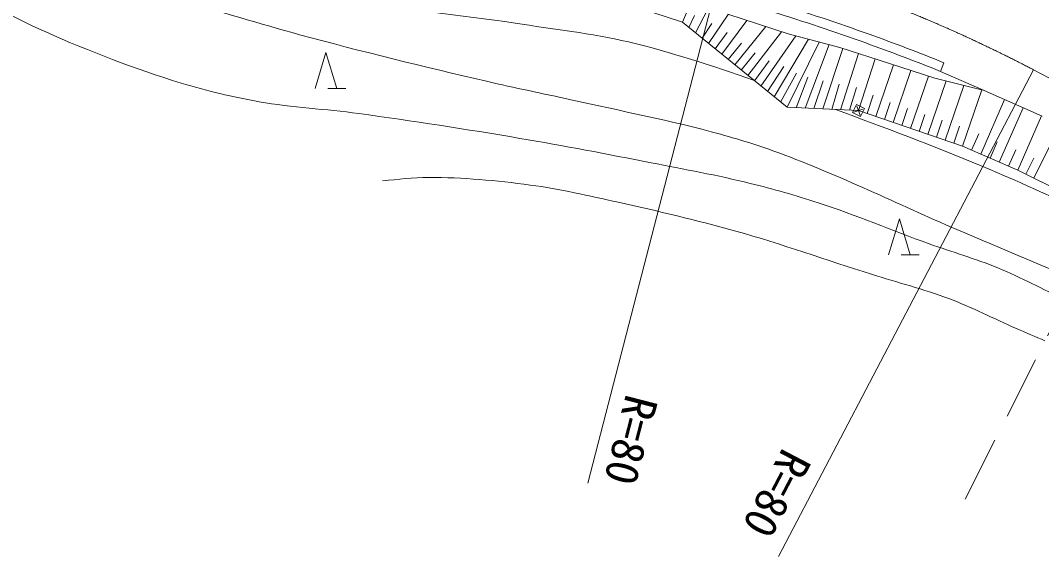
# Model space of a CAD drawing. Units: millimetres, scale not verified. Extents: x 40000 to 680000, y 20000 to 380000.
# Drawn here: x 493659 to 550446, y 242769 to 272596 of the extents above; entities that cross this region are included whole.
import ezdxf
from ezdxf.enums import TextEntityAlignment as Align

# ---------------------------------------------------------------- set-up
doc = ezdxf.new("R2010")
doc.units = ezdxf.units.MM
doc.header["$LTSCALE"] = 1000
doc.linetypes.add('CHAIN', pattern=[18.5, 12, -1.5, 3.5, -1.5])
doc.linetypes.add('DASHED', pattern=[7.5, 6, -1.5])
for name, color, linetype, lineweight in [('M-BGD', 7, 'Continuous', 13), ('M-BGD-EXST', 7, 'Continuous', 13), ('M-BMK', 2, 'CHAIN', 13), ('M-STR-HTXT', 7, 'Continuous', 13)]:
    doc.layers.add(name, color=color, linetype=linetype, lineweight=lineweight)
doc.styles.add('ＭＳ ゴシック', font='')
doc.styles.get('ＭＳ ゴシック').set_extended_font_data('MS Gothic')

msp = doc.modelspace()

# ---------------------------------------------------------------- linework, layer by layer
at = {"layer": 'M-BGD'}
for p, q in [((524842, 274374), (530472, 272495)), ((530472, 272495), (530921, 273529)), ((531200, 271903), (531900, 273250)), ((530836, 272199), (531148, 272862)), ((531928, 271311), (533024, 272929)), ((532657, 270719), (534054, 272593)), ((536299, 267761), (530472, 272495)), ((531564, 271607), (532116, 272422)), ((533385, 270128), (535109, 272250)), ((532293, 271015), (532962, 271920)), ((534114, 269536), (535984, 271965)), ((534842, 268944), (536784, 271732)), ((535570, 268352), (537485, 271549)), ((533021, 270423), (533756, 271331)), ((536299, 267761), (538078, 271395)), ((537290, 267716), (538629, 271251)), ((538280, 267670), (539392, 271041)), ((533749, 269832), (534524, 270795)), ((534478, 269240), (535296, 270350)), ((539271, 267625), (540257, 270762)), ((540262, 267580), (541186, 270463)), ((535206, 268648), (536112, 270029)), ((541226, 267250), (542214, 270131)), ((542189, 266919), (543183, 269816)), ((545010, 270245), (544816, 269763)), ((547254, 268692), (544816, 269763)), ((535935, 268057), (536812, 269664)), ((536794, 267738), (537449, 269431)), ((537785, 267693), (538306, 269231)), ((543153, 266588), (544152, 269501)), ((544117, 266258), (545135, 269226)), ((538776, 267648), (539198, 269052)), ((539767, 267603), (540147, 268859)), ((545081, 265927), (546127, 268976)), ((546044, 265597), (547118, 268726)), ((550476, 267266), (547254, 268692)), ((540744, 267415), (541078, 268445)), ((547069, 265151), (548392, 268188)), ((536299, 267761), (540262, 267580)), ((546044, 265597), (540262, 267580)), ((541708, 267084), (542032, 268030)), ((542671, 266754), (542996, 267700)), ((548094, 264704), (549414, 267736)), ((543635, 266423), (543960, 267369)), ((544599, 266093), (544923, 267038)), ((549119, 264258), (550436, 267284)), ((545562, 265762), (545887, 266708)), ((550010, 263815), (551494, 266798)), ((546557, 265374), (546956, 266291)), ((547582, 264927), (547981, 265844)), ((546044, 265597), (549119, 264258)), ((548607, 264481), (549006, 265398)), ((549565, 264037), (550010, 264932)), ((554147, 261758), (549119, 264258))]:
    msp.add_line(p, q, dxfattribs=at)
at = {"layer": 'M-BGD', "linetype": 'DASHED'}
for p, q in [((533000, 272937), (536350, 271845)), ((536350, 271845), (539219, 271097)), ((541997, 270201), (539219, 271097)), ((541997, 270201), (544515, 269383)), ((547254, 268692), (544515, 269383))]:
    msp.add_line(p, q, dxfattribs=at)
at = {"layer": 'M-BGD'}
for radius, start, end in [(118750, 70.22215, 75.54159), (118230, 70.22215, 75.54159), (118750, 68.07356, 70.22215), (118230, 68.07356, 70.22215)]:
    msp.add_arc((500667, 160085), radius, start, end, dxfattribs=at)
for points, knots in [([(437407, 292515), (438956, 292537), (440510, 292691), (442055, 292581), (443242, 292497), (444416, 292263), (445581, 292025), (447747, 291582), (449870, 290952), (452012, 290403), (453906, 289917), (455790, 289394), (457688, 288923), (459280, 288527), (460895, 288227), (462477, 287791), (464799, 287153), (467121, 286487), (469369, 285623), (470505, 285187), (471585, 284618), (472688, 284105), (474479, 283271), (476215, 282317), (478043, 281569), (479737, 280876), (481497, 280357), (483229, 279768), (486161, 278771), (489090, 277762), (492045, 276836), (495527, 275744), (499046, 274771), (502548, 273743), (504760, 273094), (506960, 272404), (509185, 271801), (512634, 270867), (516107, 270023), (519585, 269208), (521142, 268843), (522711, 268531), (524271, 268180), (527046, 267557), (529845, 267025), (532587, 266266), (533794, 265932), (534989, 265549), (536160, 265107), (539517, 263839), (542741, 262242), (546041, 260831), (548138, 259934), (550242, 259056), (552342, 258168)], [0, 0, 0, 0, 1, 1, 1, 2, 2, 2, 3, 3, 3, 4, 4, 4, 5, 5, 5, 6, 6, 6, 7, 7, 7, 8, 8, 8, 9, 9, 9, 10, 10, 10, 11, 11, 11, 12, 12, 12, 13, 13, 13, 14, 14, 14, 15, 15, 15, 16, 16, 16, 17, 17, 17, 18, 18, 18, 18]), ([(551778, 257047), (550524, 257641), (549299, 258301), (548016, 258828), (546768, 259340), (545466, 259709), (544197, 260167), (542132, 260910), (540107, 261767), (538022, 262451), (536777, 262858), (535517, 263219), (534245, 263532), (532422, 263982), (530572, 264315), (528730, 264678), (526302, 265156), (523872, 265621), (521432, 266036), (518456, 266542), (515472, 267007), (512480, 267415), (510638, 267666), (508773, 267746), (506943, 268072), (505476, 268334), (504019, 268674), (502594, 269112), (500029, 269899), (497516, 270865), (495063, 271954), (493043, 272852), (491123, 273960), (489166, 274988), (486836, 276212), (484592, 277607), (482208, 278722), (480095, 279709), (477878, 280457), (475716, 281331), (473020, 282421), (470381, 283663), (467634, 284619), (465220, 285459), (462730, 286061), (460273, 286762), (457314, 287605), (454361, 288470), (451384, 289244), (449659, 289692), (447933, 290141), (446186, 290495), (445210, 290693), (444231, 290902), (443238, 290983), (442399, 291052), (441555, 290983), (440713, 290983)], [0, 0, 0, 0, 1, 1, 1, 2, 2, 2, 3, 3, 3, 4, 4, 4, 5, 5, 5, 6, 6, 6, 7, 7, 7, 8, 8, 8, 9, 9, 9, 10, 10, 10, 11, 11, 11, 12, 12, 12, 13, 13, 13, 14, 14, 14, 15, 15, 15, 16, 16, 16, 17, 17, 17, 18, 18, 18, 19, 19, 19, 19]), ([(476525, 284650), (477816, 284072), (479116, 283516), (480435, 283008), (482832, 282083), (485239, 281169), (487704, 280448), (491167, 279435), (494761, 278924), (498241, 277973), (501090, 277194), (503871, 276184), (506698, 275328), (508447, 274798), (510174, 274176), (511959, 273787), (514989, 273125), (518101, 272921), (521166, 272443), (523272, 272115), (525398, 271883), (527473, 271396), (529835, 270843), (532141, 270065), (534434, 269275)], [0, 0, 0, 0, 1, 1, 1, 2, 2, 2, 3, 3, 3, 4, 4, 4, 5, 5, 5, 6, 6, 6, 7, 7, 7, 8, 8, 8, 8]), ([(538991, 267638), (541707, 266639), (544417, 265620), (547089, 264509), (549413, 263543), (551685, 262458), (553984, 261433)], [0, 0, 0, 0, 1, 1, 1, 2, 2, 2, 2]), ([(513802, 263675), (514653, 263738), (515503, 263864), (516357, 263864), (518248, 263863), (520140, 263693), (522014, 263439), (523658, 263217), (525278, 262835), (526898, 262478), (529091, 261993), (531279, 261483), (533441, 260875), (535984, 260159), (538474, 259267), (540993, 258471), (542422, 258019), (543881, 257651), (545283, 257122), (546569, 256637), (547795, 256004), (549055, 255454), (549580, 255224), (550108, 254999), (550634, 254772)], [0, 0, 0, 0, 1, 1, 1, 2, 2, 2, 3, 3, 3, 4, 4, 4, 5, 5, 5, 6, 6, 6, 7, 7, 7, 8, 8, 8, 8])]:
    msp.add_open_spline(points, degree=3, knots=knots, dxfattribs=at)
at = {"layer": 'M-BGD-EXST'}
for p, q in [((510649, 270806), (510049, 268806)), ((510649, 270806), (511249, 268806)), ((511749, 268806), (510749, 268806)), ((540146, 267914), (539928, 267465)), ((540011, 267493), (540513, 267667)), ((540596, 267696), (540146, 267914)), ((540175, 267831), (540349, 267330)), ((540378, 267246), (540596, 267696)), ((539928, 267465), (540378, 267246)), ((542539, 261558), (541939, 259558)), ((542539, 261558), (543139, 259558)), ((543639, 259558), (542639, 259558))]:
    msp.add_line(p, q, dxfattribs=at)
at = {"layer": 'M-BMK'}
for p, q in [((555837, 266789), (550002, 269846)), ((556165, 265771), (546204, 245962))]:
    msp.add_line(p, q, dxfattribs=at)
msp.add_arc((512879, 198980), 80000, 62.35191, 75.54159, dxfattribs=at)
at = {"layer": 'M-STR-HTXT'}
for p, q in [((532853, 276447), (525221, 246847)), ((535818, 242769), (550002, 269846))]:
    msp.add_line(p, q, dxfattribs=at)

# ---------------------------------------------------------------- texts
at = {"layer": 'M-STR-HTXT', "style": 'ＭＳ ゴシック'}
for rotation, p in [(255.542, (526198, 249607)), (242.352, (534429, 246944))]:
    msp.add_text('R=80', height=1833, rotation=rotation, dxfattribs=at).set_placement(p, align=Align.BOTTOM_CENTER)

doc.saveas('drawing.dxf')
